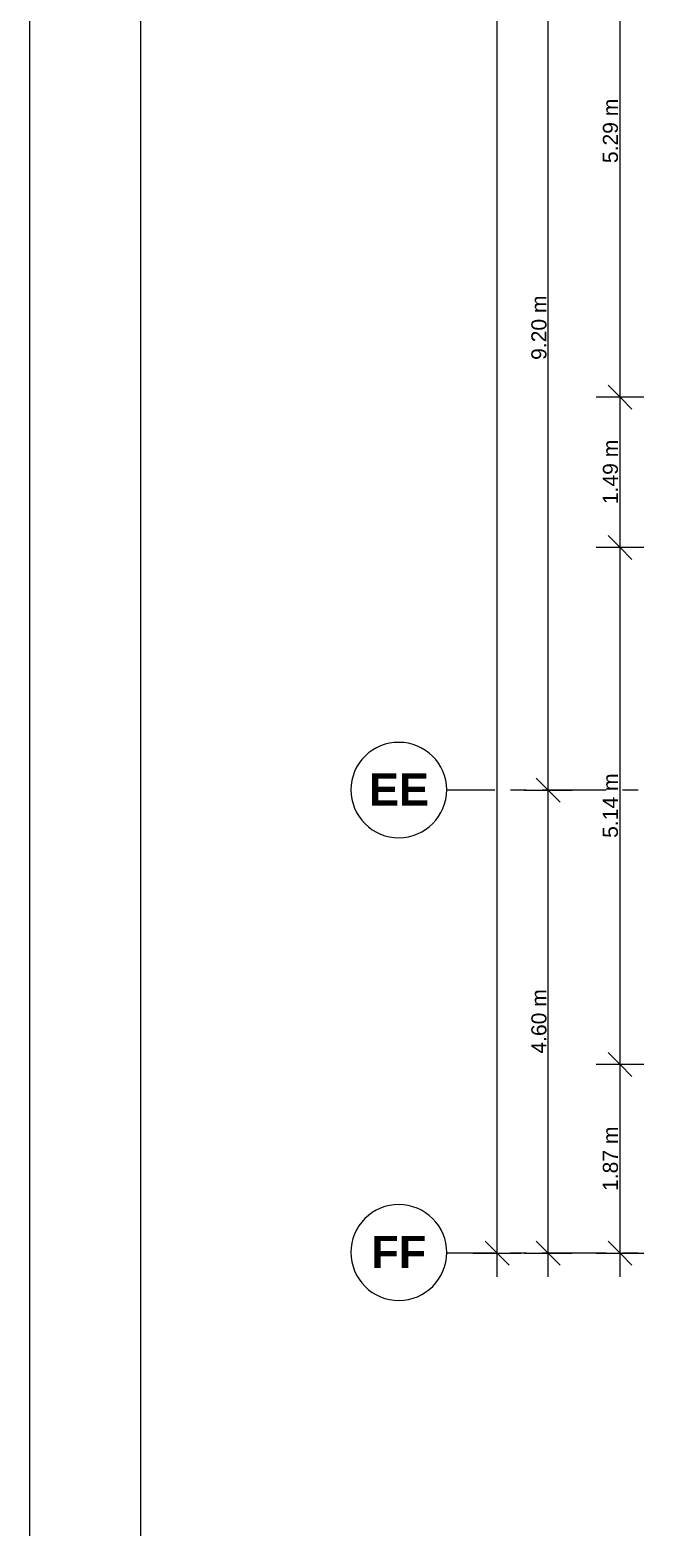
# Model space of a CAD drawing. Header units: metres. Extents: x -2 to 237, y -8 to 52.
# Drawn here: x -2.09 to 4.07, y 7.13 to 22.01 of the extents above; entities that cross this region are included whole.
import ezdxf

# ---------------------------------------------------------------- set-up
doc = ezdxf.new("R2010")
doc.units = ezdxf.units.M
doc.layers.add('HVAC - Ductos', color=5, linetype='Continuous', lineweight=0)
doc.layers.add('PDF4_Text', color=7, linetype='Continuous', lineweight=0)
doc.layers.add('PDF4_Geometry', color=7, linetype='Continuous', lineweight=0, true_color=0xaaaaaa)
doc.styles.add('PDF Helvetica', font='')
doc.styles.add('PDF Helvetica Bold', font='')
doc.styles.get('PDF Helvetica').set_extended_font_data('Helvetica')
doc.styles.get('PDF Helvetica Bold').set_extended_font_data('Helvetica', bold=True)

msp = doc.modelspace()

# ---------------------------------------------------------------- linework, layer by layer
at = {"layer": 'HVAC - Ductos', "color": 252, "lineweight": 0, "true_color": 0x939598}
for points in [[(2.556, 9.616), (2.556, 46.878)], [(3.064, 9.616), (3.064, 14.454), (3.064, 23.649), (3.064, 32.849), (3.064, 42.045), (3.064, 46.878)], [(3.779, 9.616), (3.779, 11.728), (3.779, 16.868), (3.779, 18.362), (3.779, 23.649), (3.779, 26), (3.779, 31.062), (3.779, 32.849), (3.779, 38.246), (3.779, 42.045), (3.779, 45.994), (3.779, 46.878)], [(3.66, 18.481), (3.779, 18.362), (3.898, 18.243)], [(4.017, 18.362), (3.779, 18.362), (3.541, 18.362)], [(3.66, 16.988), (3.779, 16.868), (3.898, 16.749)], [(4.017, 16.868), (3.779, 16.868), (3.541, 16.868)], [(2.826, 14.454), (3.064, 14.454), (3.303, 14.454)], [(2.945, 14.573), (3.064, 14.454), (3.184, 14.335)], [(3.66, 11.847), (3.779, 11.728), (3.898, 11.609)], [(4.017, 11.728), (3.779, 11.728), (3.541, 11.728)], [(2.437, 9.973), (2.556, 9.854), (2.675, 9.735)], [(2.945, 9.973), (3.064, 9.854), (3.184, 9.735)], [(3.66, 9.973), (3.779, 9.854), (3.898, 9.735)], [(2.318, 9.854), (2.556, 9.854), (2.794, 9.854)], [(2.826, 9.854), (3.064, 9.854), (3.303, 9.854)], [(3.541, 9.854), (3.779, 9.854), (4.017, 9.854)]]:
    msp.add_lwpolyline(points, dxfattribs=at)
at = {"layer": 'PDF4_Geometry', "color": 7, "lineweight": 9}
msp.add_lwpolyline([(87.88, 52.136), (87.88, -7.842), (-2.09, -7.842), (-2.09, 52.136)], close=True, dxfattribs=at)
msp.add_lwpolyline([(87.403, 51.325), (-0.99, 51.325), (-0.99, -7.177), (87.403, -7.177)], dxfattribs=at)
at = {"layer": 'PDF4_Geometry', "lineweight": 0}
for points in [[(1.58, 14.93, 0.416676), (1.103, 14.459, 0.414666), (1.58, 13.982, 0.411074), (2.056, 14.459, 0.41308)], [(1.58, 10.335, 0.418272), (1.103, 9.859, 0.414666), (1.58, 9.382, 0.411074), (2.056, 9.859, 0.41469)]]:
    msp.add_lwpolyline(points, format="xyb", close=True, dxfattribs=at)
at = {"layer": 'PDF4_Geometry', "color": 252, "lineweight": 0, "true_color": 0x939598}
for points in [[(2.533, 14.454), (2.056, 14.454)], [(2.849, 14.454), (2.689, 14.454)], [(3.642, 14.454), (3.005, 14.454)], [(3.958, 14.454), (3.802, 14.454)], [(2.533, 9.854), (2.056, 9.854)], [(2.849, 9.854), (2.689, 9.854)], [(3.642, 9.854), (3.005, 9.854)], [(3.958, 9.854), (3.802, 9.854)]]:
    msp.add_lwpolyline(points, dxfattribs=at)

# ---------------------------------------------------------------- texts
at = {"layer": 'PDF4_Text', "color": 252, "lineweight": 0, "true_color": 0x939598, "char_height": 0.15, "attachment_point": 4, "rotation": 90, "style": 'PDF Helvetica'}
for s, insert in [('5.29 m', (3.684, 20.688)), ('9.20 m', (2.973, 18.732)), ('1.49 m', (3.684, 17.298)), ('5.14 m', (3.684, 13.981)), ('4.60 m', (2.973, 11.836)), ('1.87 m', (3.684, 10.471))]:
    msp.add_mtext(s, dxfattribs=dict(at, insert=insert))
at = {"layer": 'PDF4_Text', "color": 253, "lineweight": 0, "true_color": 0xaaaaaa, "char_height": 0.3201, "attachment_point": 4, "style": 'PDF Helvetica Bold'}
for s, insert in [('EE', (1.282, 14.461)), ('FF', (1.305, 9.865))]:
    msp.add_mtext(s, dxfattribs=dict(at, insert=insert))

doc.saveas('drawing.dxf')
